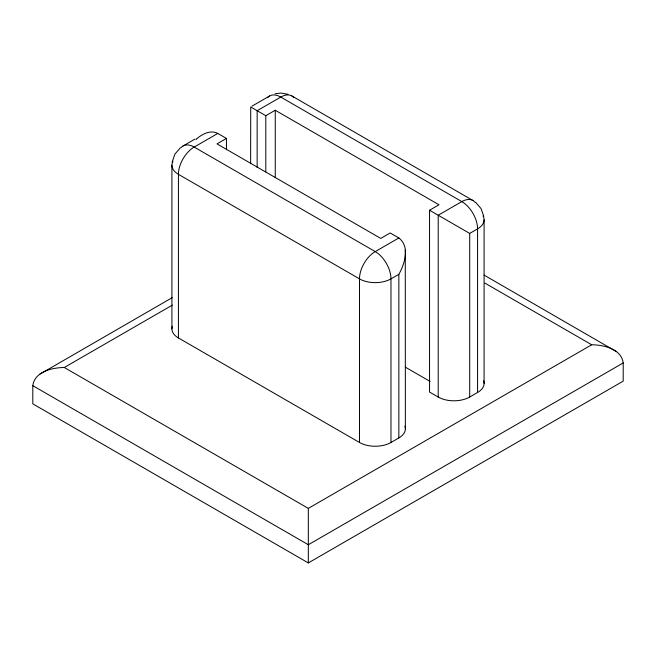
<?xml version="1.0" encoding="UTF-8"?>
<svg xmlns="http://www.w3.org/2000/svg" width="656" height="656" viewBox="0 0 656 656"><rect width="100%" height="100%" fill="white"/><g stroke="black" fill="none" stroke-linecap="round" stroke-linejoin="round"><path stroke-width="0.98" d="M171.913 328.861L171.913 165.246M484.087 219.785L484.087 383.399M484.948 283.13L591.712 344.769C603.7 344.908 621.347 348.779 623.2 362.948L623.2 381.128L308.32 562.922L32.8 403.85L32.8 385.671C34.653 371.501 52.3 367.631 64.288 367.491L172.331 305.114M172.143 162.114L174.857 154.217L180.269 147.879M172.38 326.229A22.263 12.858 0 0 0 178.432 337.955L359.488 442.48A22.263 12.858 0 0 0 390.976 442.48L398.848 437.937L398.848 274.323C404.727 263.868 410.197 246.656 398.848 237.964L390.189 232.962L380.742 238.415L217.005 143.885L226.451 138.432L226.451 149.666M196.013 139.433L196.497 139.006M196.734 138.801C202.261 134.013 210.625 129.593 217.792 133.43L226.451 138.432M40.073 374.051L172.241 297.635M183.04 145.96L194.865 139.138M251.953 106.182L269.632 95.973M217.792 133.43L194.176 147.067A22.263 12.858 60 0 0 180.999 147.69M250.633 163.713L250.723 106.994L265.811 115.702L275.258 110.249L438.995 204.787L429.549 210.24L429.549 392.034L438.208 397.036A22.263 12.858 0 0 0 469.696 397.036L477.568 392.493A22.263 12.858 0 0 0 483.62 380.767M398.848 237.964L375.232 251.601A22.263 12.858 -60 0 0 359.488 278.866L359.488 442.48M398.848 274.323L390.976 278.866A22.263 12.858 0 0 1 359.488 278.866L178.432 174.332A22.263 12.858 0 0 1 172.963 161.343M429.549 210.24L469.696 233.421L477.568 228.87A22.263 12.858 0 0 0 483.037 215.881M64.288 367.491L308.32 508.384L591.712 344.769M623.2 362.948L308.32 544.742L32.8 385.671M275.126 93.726L280.866 93.078L287.984 94.275M291.904 95.973L472.96 200.498M484.03 275.069L615.927 351.329M405.359 367.163L430.147 381.472M475.551 202.269L481.037 208.567L483.816 216.423M405.277 250.067L405.367 428.852M477.568 392.493L477.568 228.87A22.263 12.858 60 0 0 461.824 201.605L280.768 97.072A22.263 12.858 60 0 0 267.591 97.695M469.696 233.421L469.696 397.036M438.208 397.036L438.208 215.242L461.824 201.605A22.263 12.858 -60 0 1 475.001 202.228M390.976 442.48L390.976 278.866A22.263 12.858 60 0 0 375.232 251.601L194.176 147.067A22.263 12.858 -60 0 0 178.432 174.332L178.432 337.955M308.32 508.384L308.32 562.922M275.258 110.249L275.258 177.661M265.811 115.702L265.811 171.88M257.152 167.518L257.152 110.708L280.768 97.072A22.263 12.858 -60 0 1 293.945 97.695M404.9 426.211A22.263 12.858 0 0 1 398.848 437.937"/></g></svg>
